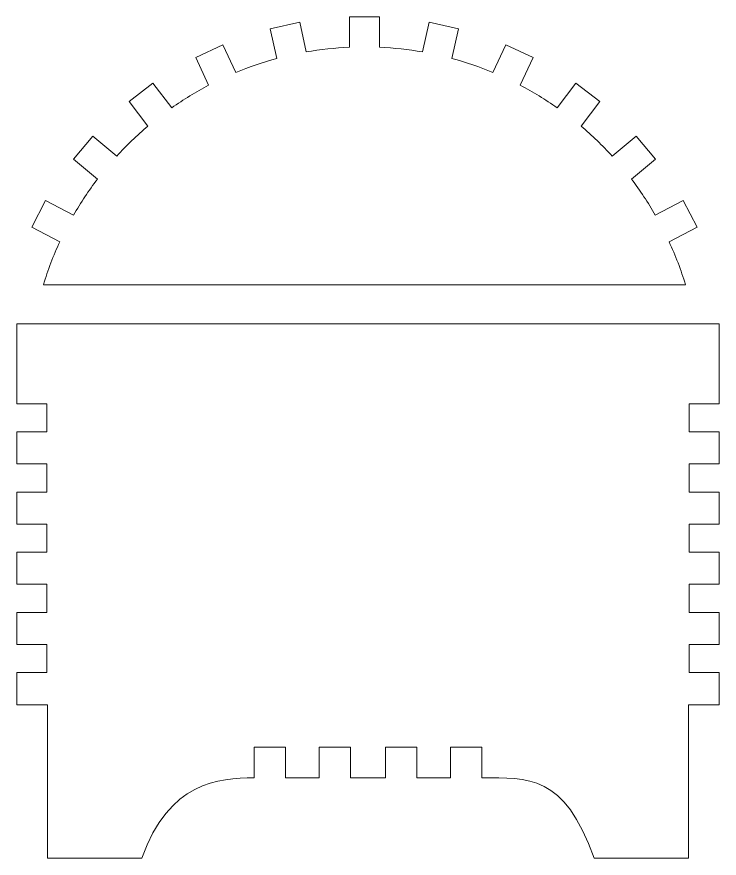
# Model space of a CAD drawing. Header units: millimetres. Extents: x -50 to 155, y -78 to 148.
# Drawn here: x 55.5 to 125.5, y 64.5 to 148.4 of the extents above; entities that cross this region are included whole.
import ezdxf

# ---------------------------------------------------------------- set-up
doc = ezdxf.new("R2010")
doc.units = ezdxf.units.MM
doc.header["$MEASUREMENT"] = 0
doc.layers.add('Camada 1', color=7, linetype='Continuous')

msp = doc.modelspace()

# ---------------------------------------------------------------- linework, layer by layer
at = {"layer": 'Camada 1', "color": 250, "lineweight": 20}
msp.add_open_spline([(83.7243, 147.8406), (83.7243, 147.8406), (84.3818, 144.8747), (84.3818, 144.8747), (84.3818, 144.8747), (85.7898, 145.1219), (87.2242, 145.2805), (88.6782, 145.3453), (88.6782, 145.3453), (88.6782, 145.3453), (88.6782, 148.3787), (88.6782, 148.3787), (88.6782, 148.3787), (88.6782, 148.3787), (91.6782, 148.3787), (91.6782, 148.3787), (91.6782, 148.3787), (91.6782, 148.3787), (91.6782, 145.3453), (91.6782, 145.3453), (91.6782, 145.3453), (93.1322, 145.2805), (94.5666, 145.1219), (95.9746, 144.8747), (95.9746, 144.8747), (95.9746, 144.8747), (96.6321, 147.8406), (96.6321, 147.8406), (96.6321, 147.8406), (96.6321, 147.8406), (99.561, 147.1913), (99.561, 147.1913), (99.561, 147.1913), (99.561, 147.1913), (98.9031, 144.2234), (98.9031, 144.2234), (98.9031, 144.2234), (100.3009, 143.8458), (101.666, 143.3794), (102.9911, 142.8294), (102.9911, 142.8294), (102.9911, 142.8294), (104.2814, 145.5967), (104.2814, 145.5967), (104.2814, 145.5967), (104.2814, 145.5967), (107.0003, 144.3289), (107.0003, 144.3289), (107.0003, 144.3289), (107.0003, 144.3289), (105.7075, 141.5563), (105.7075, 141.5563), (105.7075, 141.5563), (106.9835, 140.887), (108.2136, 140.1367), (109.3901, 139.3111), (109.3901, 139.3111), (109.3901, 139.3111), (111.2641, 141.7535), (111.2641, 141.7535), (111.2641, 141.7535), (111.2641, 141.7535), (113.6442, 139.9273), (113.6442, 139.9273), (113.6442, 139.9273), (113.6442, 139.9273), (111.7663, 137.4797), (111.7663, 137.4797), (111.7663, 137.4797), (112.8618, 136.5543), (113.8989, 135.5579), (114.8701, 134.4959), (114.8701, 134.4959), (114.8701, 134.4959), (117.2499, 136.4931), (117.2499, 136.4931), (117.2499, 136.4931), (117.2499, 136.4931), (119.1784, 134.1951), (119.1784, 134.1951), (119.1784, 134.1951), (119.1784, 134.1951), (116.7933, 132.1935), (116.7933, 132.1935), (116.7933, 132.1935), (117.6575, 131.0589), (118.4526, 129.8643), (119.1712, 128.615), (119.1712, 128.615), (119.1712, 128.615), (121.9557, 130.0648), (121.9557, 130.0648), (121.9557, 130.0648), (121.9557, 130.0648), (123.3411, 127.4039), (123.3411, 127.4039), (123.3411, 127.4039), (123.3411, 127.4039), (120.5487, 125.95), (120.5487, 125.95), (120.5487, 125.95), (121.1842, 124.5717), (121.7314, 123.138), (122.1821, 121.6549), (122.1821, 121.6549), (122.1821, 121.6549), (58.1743, 121.6549), (58.1743, 121.6549), (58.1743, 121.6549), (58.625, 123.138), (59.1722, 124.5717), (59.8077, 125.95), (59.8077, 125.95), (59.8077, 125.95), (57.0153, 127.4039), (57.0153, 127.4039), (57.0153, 127.4039), (57.0153, 127.4039), (58.4007, 130.0648), (58.4007, 130.0648), (58.4007, 130.0648), (58.4007, 130.0648), (61.1852, 128.615), (61.1852, 128.615), (61.1852, 128.615), (61.9038, 129.8643), (62.6989, 131.0589), (63.5631, 132.1935), (63.5631, 132.1935), (63.5631, 132.1935), (61.178, 134.1951), (61.178, 134.1951), (61.178, 134.1951), (61.178, 134.1951), (63.1065, 136.4931), (63.1065, 136.4931), (63.1065, 136.4931), (63.1065, 136.4931), (65.4863, 134.4959), (65.4863, 134.4959), (65.4863, 134.4959), (66.4575, 135.5579), (67.4946, 136.5543), (68.5901, 137.4797), (68.5901, 137.4797), (68.5901, 137.4797), (66.7122, 139.9273), (66.7122, 139.9273), (66.7122, 139.9273), (66.7122, 139.9273), (69.0923, 141.7535), (69.0923, 141.7535), (69.0923, 141.7535), (69.0923, 141.7535), (70.9663, 139.3111), (70.9663, 139.3111), (70.9663, 139.3111), (72.1428, 140.1367), (73.3729, 140.887), (74.6489, 141.5563), (74.6489, 141.5563), (74.6489, 141.5563), (73.3561, 144.3289), (73.3561, 144.3289), (73.3561, 144.3289), (73.3561, 144.3289), (76.075, 145.5967), (76.075, 145.5967), (76.075, 145.5967), (76.075, 145.5967), (77.3653, 142.8294), (77.3653, 142.8294), (77.3653, 142.8294), (78.6904, 143.3794), (80.0555, 143.8458), (81.4533, 144.2234), (81.4533, 144.2234), (81.4533, 144.2234), (80.7954, 147.1913), (80.7954, 147.1913), (80.7954, 147.1913), (80.7954, 147.1913), (83.7243, 147.8406), (83.7243, 147.8406)], degree=3, knots=[0, 0, 0, 0, 0.0212766, 0.0212766, 0.0212766, 0.0212766, 0.0425532, 0.0425532, 0.0425532, 0.0425532, 0.0638298, 0.0638298, 0.0638298, 0.0638298, 0.0851064, 0.0851064, 0.0851064, 0.0851064, 0.106383, 0.106383, 0.106383, 0.106383, 0.1276596, 0.1276596, 0.1276596, 0.1276596, 0.1489362, 0.1489362, 0.1489362, 0.1489362, 0.1702128, 0.1702128, 0.1702128, 0.1702128, 0.1914894, 0.1914894, 0.1914894, 0.1914894, 0.212766, 0.212766, 0.212766, 0.212766, 0.2340426, 0.2340426, 0.2340426, 0.2340426, 0.2553191, 0.2553191, 0.2553191, 0.2553191, 0.2765957, 0.2765957, 0.2765957, 0.2765957, 0.2978723, 0.2978723, 0.2978723, 0.2978723, 0.3191489, 0.3191489, 0.3191489, 0.3191489, 0.3404255, 0.3404255, 0.3404255, 0.3404255, 0.3617021, 0.3617021, 0.3617021, 0.3617021, 0.3829787, 0.3829787, 0.3829787, 0.3829787, 0.4042553, 0.4042553, 0.4042553, 0.4042553, 0.4255319, 0.4255319, 0.4255319, 0.4255319, 0.4468085, 0.4468085, 0.4468085, 0.4468085, 0.4680851, 0.4680851, 0.4680851, 0.4680851, 0.4893617, 0.4893617, 0.4893617, 0.4893617, 0.5106383, 0.5106383, 0.5106383, 0.5106383, 0.5319149, 0.5319149, 0.5319149, 0.5319149, 0.5531915, 0.5531915, 0.5531915, 0.5531915, 0.5744681, 0.5744681, 0.5744681, 0.5744681, 0.5957447, 0.5957447, 0.5957447, 0.5957447, 0.6170213, 0.6170213, 0.6170213, 0.6170213, 0.6382979, 0.6382979, 0.6382979, 0.6382979, 0.6595745, 0.6595745, 0.6595745, 0.6595745, 0.6808511, 0.6808511, 0.6808511, 0.6808511, 0.7021277, 0.7021277, 0.7021277, 0.7021277, 0.7234043, 0.7234043, 0.7234043, 0.7234043, 0.7446809, 0.7446809, 0.7446809, 0.7446809, 0.7659574, 0.7659574, 0.7659574, 0.7659574, 0.787234, 0.787234, 0.787234, 0.787234, 0.8085106, 0.8085106, 0.8085106, 0.8085106, 0.8297872, 0.8297872, 0.8297872, 0.8297872, 0.8510638, 0.8510638, 0.8510638, 0.8510638, 0.8723404, 0.8723404, 0.8723404, 0.8723404, 0.893617, 0.893617, 0.893617, 0.893617, 0.9148936, 0.9148936, 0.9148936, 0.9148936, 0.9361702, 0.9361702, 0.9361702, 0.9361702, 0.9574468, 0.9574468, 0.9574468, 0.9574468, 1, 1, 1, 1], dxfattribs=at)
at = {"layer": 'Camada 1', "color": 250, "lineweight": 9}
msp.add_open_spline([(55.5275, 117.7744), (55.5275, 105.6207), (55.5297, 119.6441), (55.5307, 109.8024), (55.5307, 109.8024), (55.5307, 109.8024), (58.5275, 109.8024), (58.5275, 109.8024), (58.5275, 109.8024), (58.5275, 109.8024), (58.5275, 107.0024), (58.5275, 107.0024), (58.5275, 107.0024), (58.5275, 107.0024), (55.5308, 107.0024), (55.5308, 107.0024), (55.5308, 107.0024), (55.5307, 106.0024), (55.5307, 104.8024), (55.5306, 103.8024), (55.5306, 103.8024), (55.5306, 103.8024), (58.5275, 103.8024), (58.5275, 103.8024), (58.5275, 103.8024), (58.5275, 103.8024), (58.5275, 101.0024), (58.5275, 101.0024), (58.5275, 101.0024), (58.5275, 101.0024), (55.5301, 101.0024), (55.5301, 101.0024), (55.5301, 101.0024), (55.5298, 100.0024), (55.5296, 98.8024), (55.5292, 97.8024), (55.5292, 97.8024), (55.5292, 97.8024), (58.5275, 97.8024), (58.5275, 97.8024), (58.5275, 97.8024), (58.5275, 97.8024), (58.5275, 95.0024), (58.5275, 95.0024), (58.5275, 95.0024), (58.5275, 95.0024), (55.5275, 95.0024), (55.5275, 95.0024), (55.5275, 95.0024), (55.5278, 94.7509), (55.5276, 94.4994), (55.5275, 94.2479), (55.5275, 94.2479), (55.5275, 94.2479), (55.5275, 91.8024), (55.5275, 91.8024), (55.5275, 91.8024), (55.5275, 91.8024), (58.5275, 91.8024), (58.5275, 91.8024), (58.5275, 91.8024), (58.5275, 91.8024), (58.5275, 89.0024), (58.5275, 89.0024), (58.5275, 89.0024), (58.5275, 89.0024), (55.5275, 89.0024), (55.5275, 89.0024), (55.5275, 89.0024), (55.5275, 89.0024), (55.5275, 85.8024), (55.5275, 85.8024), (55.5275, 85.8024), (55.5275, 85.8024), (58.5275, 85.8024), (58.5275, 85.8024), (58.5275, 85.8024), (58.5275, 85.8024), (58.5275, 83.0024), (58.5275, 83.0024), (58.5275, 83.0024), (58.5275, 83.0024), (55.5275, 83.0024), (55.5275, 83.0024), (55.5275, 83.0024), (55.5275, 83.0024), (55.5275, 79.8024), (55.5275, 79.8024), (55.5275, 79.8024), (55.5275, 79.8024), (55.5275, 79.8005), (55.5275, 79.8005), (55.5275, 79.8005), (55.5275, 79.8005), (56.0524, 79.8005), (56.0524, 79.8005), (56.0524, 79.8005), (56.0524, 79.8005), (58.6002, 79.8005), (58.6002, 79.8005), (58.6002, 79.8005), (58.6002, 74.6665), (58.6003, 69.6325), (58.6004, 64.4985), (58.6004, 64.4985), (58.6004, 64.4985), (67.9878, 64.4986), (67.9878, 64.4986), (67.9878, 64.4986), (70.6808, 72.1176), (75.634, 72.4988), (79.1769, 72.4988), (79.1769, 72.4988), (79.1769, 72.4988), (79.1769, 75.575), (79.1769, 75.575), (79.1769, 75.575), (79.1769, 75.575), (82.2976, 75.575), (82.2976, 75.575), (82.2976, 75.575), (82.2976, 75.575), (82.2976, 72.4988), (82.2976, 72.4988), (82.2976, 72.4988), (82.2976, 72.4988), (85.6523, 72.4988), (85.6523, 72.4988), (85.6523, 72.4988), (85.6523, 72.4988), (85.6523, 75.575), (85.6523, 75.575), (85.6523, 75.575), (85.6523, 75.575), (88.7766, 75.575), (88.7766, 75.575), (88.7766, 75.575), (88.7766, 75.575), (88.7766, 72.4988), (88.7766, 72.4988), (88.7766, 72.4988), (88.7766, 72.4988), (90.5314, 72.4988), (90.5314, 72.4988), (90.5314, 72.4988), (90.5314, 72.4988), (92.2862, 72.4988), (92.2862, 72.4988), (92.2862, 72.4988), (92.2862, 72.4988), (92.2862, 75.575), (92.2862, 75.575), (92.2862, 75.575), (92.2862, 75.575), (95.4105, 75.575), (95.4105, 75.575), (95.4105, 75.575), (95.4105, 75.575), (95.4105, 72.4988), (95.4105, 72.4988), (95.4105, 72.4988), (95.4105, 72.4988), (98.7652, 72.4988), (98.7652, 72.4988), (98.7652, 72.4988), (98.7652, 72.4988), (98.7652, 75.575), (98.7652, 75.575), (98.7652, 75.575), (98.7652, 75.575), (101.8859, 75.575), (101.8859, 75.575), (101.8859, 75.575), (101.8859, 75.575), (101.8859, 72.4988), (101.8859, 72.4988), (101.8859, 72.4988), (106.4663, 72.4988), (110.0954, 72.9285), (113.075, 64.4986), (113.075, 64.4986), (113.075, 64.4986), (122.4624, 64.4985), (122.4624, 64.4985), (122.4624, 64.4985), (122.4625, 69.6325), (122.4626, 74.6665), (122.4626, 79.8005), (122.4626, 79.8005), (122.4626, 79.8005), (125.0104, 79.8005), (125.0104, 79.8005), (125.0104, 79.8005), (125.0104, 79.8005), (125.5353, 79.8005), (125.5353, 79.8005), (125.5353, 79.8005), (125.5353, 79.8005), (125.5353, 79.8024), (125.5353, 79.8024), (125.5353, 79.8024), (125.5353, 79.8024), (125.5353, 83.0024), (125.5353, 83.0024), (125.5353, 83.0024), (125.5353, 83.0024), (122.5353, 83.0024), (122.5353, 83.0024), (122.5353, 83.0024), (122.5353, 83.0024), (122.5353, 85.8024), (122.5353, 85.8024), (122.5353, 85.8024), (122.5353, 85.8024), (125.5353, 85.8024), (125.5353, 85.8024), (125.5353, 85.8024), (125.5353, 85.8024), (125.5353, 89.0024), (125.5353, 89.0024), (125.5353, 89.0024), (125.5353, 89.0024), (122.5353, 89.0024), (122.5353, 89.0024), (122.5353, 89.0024), (122.5353, 89.0024), (122.5353, 91.8024), (122.5353, 91.8024), (122.5353, 91.8024), (122.5353, 91.8024), (125.5353, 91.8024), (125.5353, 91.8024), (125.5353, 91.8024), (125.5353, 91.8024), (125.5353, 94.2479), (125.5353, 94.2479), (125.5353, 94.2479), (125.5352, 94.4994), (125.535, 94.7509), (125.5353, 95.0024), (125.5353, 95.0024), (125.5353, 95.0024), (122.5353, 95.0024), (122.5353, 95.0024), (122.5353, 95.0024), (122.5353, 95.0024), (122.5353, 97.8024), (122.5353, 97.8024), (122.5353, 97.8024), (122.5353, 97.8024), (125.5336, 97.8024), (125.5336, 97.8024), (125.5336, 97.8024), (125.5332, 98.8024), (125.533, 100.0024), (125.5327, 101.0024), (125.5327, 101.0024), (125.5327, 101.0024), (122.5353, 101.0024), (122.5353, 101.0024), (122.5353, 101.0024), (122.5353, 101.0024), (122.5353, 103.8024), (122.5353, 103.8024), (122.5353, 103.8024), (122.5353, 103.8024), (125.5322, 103.8024), (125.5322, 103.8024), (125.5322, 103.8024), (125.5321, 104.8024), (125.5321, 106.0024), (125.532, 107.0024), (125.532, 107.0024), (125.532, 107.0024), (122.5353, 107.0024), (122.5353, 107.0024), (122.5353, 107.0024), (122.5353, 107.0024), (122.5353, 109.8024), (122.5353, 109.8024), (122.5353, 109.8024), (122.5353, 109.8024), (125.5321, 109.8024), (125.5321, 109.8024), (125.5321, 109.8024), (125.5331, 119.6441), (125.5353, 105.6207), (125.5353, 117.7744), (125.5353, 117.7744), (125.5353, 117.7744), (55.5275, 117.7744), (55.5275, 117.7744)], degree=3, knots=[0, 0, 0, 0, 0.0135135, 0.0135135, 0.0135135, 0.0135135, 0.027027, 0.027027, 0.027027, 0.027027, 0.0405405, 0.0405405, 0.0405405, 0.0405405, 0.0540541, 0.0540541, 0.0540541, 0.0540541, 0.0675676, 0.0675676, 0.0675676, 0.0675676, 0.0810811, 0.0810811, 0.0810811, 0.0810811, 0.0945946, 0.0945946, 0.0945946, 0.0945946, 0.1081081, 0.1081081, 0.1081081, 0.1081081, 0.1216216, 0.1216216, 0.1216216, 0.1216216, 0.1351351, 0.1351351, 0.1351351, 0.1351351, 0.1486486, 0.1486486, 0.1486486, 0.1486486, 0.1621622, 0.1621622, 0.1621622, 0.1621622, 0.1756757, 0.1756757, 0.1756757, 0.1756757, 0.1891892, 0.1891892, 0.1891892, 0.1891892, 0.2027027, 0.2027027, 0.2027027, 0.2027027, 0.2162162, 0.2162162, 0.2162162, 0.2162162, 0.2297297, 0.2297297, 0.2297297, 0.2297297, 0.2432432, 0.2432432, 0.2432432, 0.2432432, 0.2567568, 0.2567568, 0.2567568, 0.2567568, 0.2702703, 0.2702703, 0.2702703, 0.2702703, 0.2837838, 0.2837838, 0.2837838, 0.2837838, 0.2972973, 0.2972973, 0.2972973, 0.2972973, 0.3108108, 0.3108108, 0.3108108, 0.3108108, 0.3243243, 0.3243243, 0.3243243, 0.3243243, 0.3378378, 0.3378378, 0.3378378, 0.3378378, 0.3513514, 0.3513514, 0.3513514, 0.3513514, 0.3648649, 0.3648649, 0.3648649, 0.3648649, 0.3783784, 0.3783784, 0.3783784, 0.3783784, 0.3918919, 0.3918919, 0.3918919, 0.3918919, 0.4054054, 0.4054054, 0.4054054, 0.4054054, 0.4189189, 0.4189189, 0.4189189, 0.4189189, 0.4324324, 0.4324324, 0.4324324, 0.4324324, 0.4459459, 0.4459459, 0.4459459, 0.4459459, 0.4594595, 0.4594595, 0.4594595, 0.4594595, 0.472973, 0.472973, 0.472973, 0.472973, 0.4864865, 0.4864865, 0.4864865, 0.4864865, 0.5, 0.5, 0.5, 0.5, 0.5135135, 0.5135135, 0.5135135, 0.5135135, 0.527027, 0.527027, 0.527027, 0.527027, 0.5405405, 0.5405405, 0.5405405, 0.5405405, 0.5540541, 0.5540541, 0.5540541, 0.5540541, 0.5675676, 0.5675676, 0.5675676, 0.5675676, 0.5810811, 0.5810811, 0.5810811, 0.5810811, 0.5945946, 0.5945946, 0.5945946, 0.5945946, 0.6081081, 0.6081081, 0.6081081, 0.6081081, 0.6216216, 0.6216216, 0.6216216, 0.6216216, 0.6351351, 0.6351351, 0.6351351, 0.6351351, 0.6486486, 0.6486486, 0.6486486, 0.6486486, 0.6621622, 0.6621622, 0.6621622, 0.6621622, 0.6756757, 0.6756757, 0.6756757, 0.6756757, 0.6891892, 0.6891892, 0.6891892, 0.6891892, 0.7027027, 0.7027027, 0.7027027, 0.7027027, 0.7162162, 0.7162162, 0.7162162, 0.7162162, 0.7297297, 0.7297297, 0.7297297, 0.7297297, 0.7432432, 0.7432432, 0.7432432, 0.7432432, 0.7567568, 0.7567568, 0.7567568, 0.7567568, 0.7702703, 0.7702703, 0.7702703, 0.7702703, 0.7837838, 0.7837838, 0.7837838, 0.7837838, 0.7972973, 0.7972973, 0.7972973, 0.7972973, 0.8108108, 0.8108108, 0.8108108, 0.8108108, 0.8243243, 0.8243243, 0.8243243, 0.8243243, 0.8378378, 0.8378378, 0.8378378, 0.8378378, 0.8513514, 0.8513514, 0.8513514, 0.8513514, 0.8648649, 0.8648649, 0.8648649, 0.8648649, 0.8783784, 0.8783784, 0.8783784, 0.8783784, 0.8918919, 0.8918919, 0.8918919, 0.8918919, 0.9054054, 0.9054054, 0.9054054, 0.9054054, 0.9189189, 0.9189189, 0.9189189, 0.9189189, 0.9324324, 0.9324324, 0.9324324, 0.9324324, 0.9459459, 0.9459459, 0.9459459, 0.9459459, 0.9594595, 0.9594595, 0.9594595, 0.9594595, 0.972973, 0.972973, 0.972973, 0.972973, 1, 1, 1, 1], dxfattribs=at)

doc.saveas('drawing.dxf')
